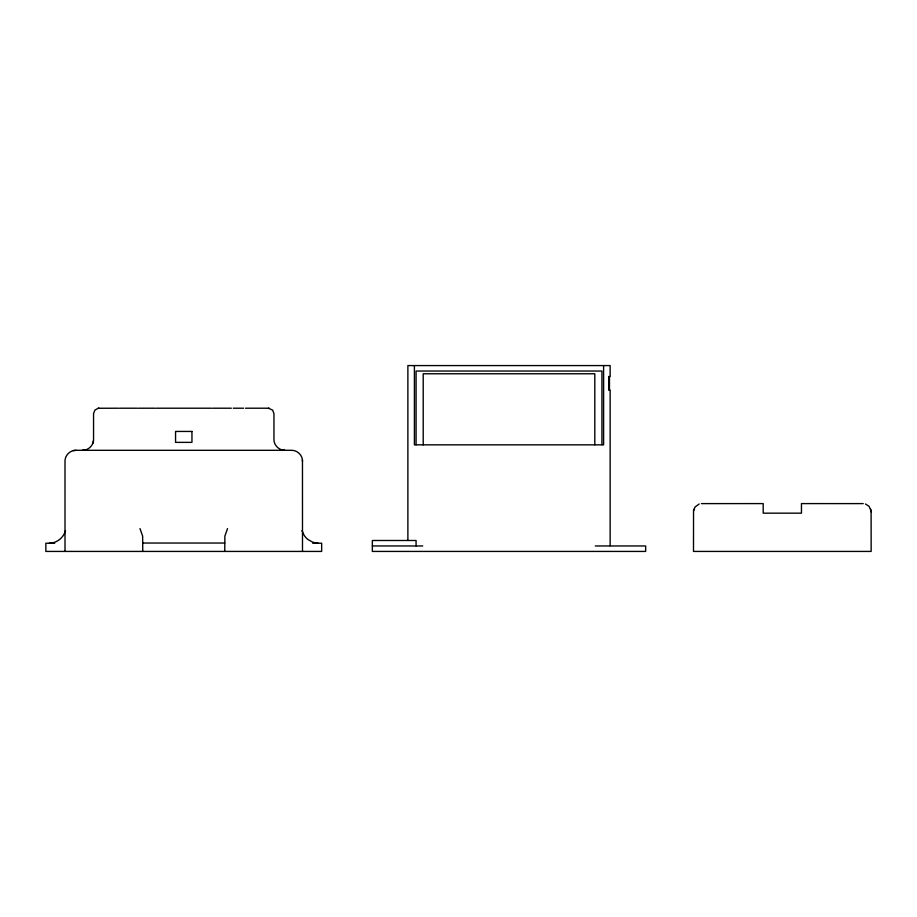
<?xml version="1.0" encoding="UTF-8"?>
<svg xmlns="http://www.w3.org/2000/svg" width="917" height="917" viewBox="0 0 917 917"><rect width="100%" height="100%" fill="white"/><g stroke="black" fill="none" stroke-linecap="round" stroke-linejoin="round"><path stroke-width="1.38" d="M699.155 503.995L695.052 506.986L693.539 510.952L693.493 551.426L871.15 551.426L871.104 510.952L869.052 506.31L865.488 503.995M82.759 450.304C88.525 450.35 93.729 445.169 93.557 439.369L93.557 413.682L94.898 410.094L98.257 408.26L118.488 408.214M693.539 510.941L693.894 509.267M93.488 440.687L92.881 443.243M65.543 530.588C63.594 537.694 56.694 543.265 49.243 543.231M227.531 528.593L224.86 536.136L224.757 551.426M224.757 543.036L142.754 543.036M302.495 551.426L302.472 461.228C302.69 455.348 297.349 450.144 291.503 450.304L75.996 450.304C70.139 450.144 64.878 455.371 65.004 461.228L65.015 551.426M85.247 449.983L82.633 450.304M73.394 450.614L76.042 450.304M99.025 408.214L98.257 408.26M701.436 503.605L763.185 503.593L763.185 513.165L801.458 513.165L801.458 503.593L863.218 503.605M283.571 450.224L284.717 450.304C279.364 450.453 273.69 445.238 273.954 439.369L273.954 413.682L272.613 410.094L268.486 408.214L245.515 408.214M119.531 408.214L137.298 408.214M138.375 408.214L155.065 408.214M156.154 408.214L211.357 408.214M212.446 408.214L231.359 408.214M233.227 408.214L243.613 408.214M54.676 543.231L45.85 543.231L45.85 551.426L321.661 551.426L321.661 543.231L312.72 543.231M372.348 545.959L422.737 545.959M595.271 545.959L645.66 545.959L645.66 551.426L372.348 551.426L372.348 540.491L416.077 540.491L416.077 545.959M318.268 543.231L312.915 542.302L308.032 539.574A19.647 17.01 90 0 1 304.146 535.345L301.957 530.553M268.486 408.214L269.254 408.26M139.992 528.605L142.651 536.136L142.754 551.426M870.749 509.267L871.15 511.801M302.438 459.91L302.472 461.228M610.137 545.718L610.137 390.172L608.716 390.172L608.716 376.509L610.137 376.509L610.137 365.574L407.882 365.574L407.882 539.987M609.473 376.509L609.473 390.172M603.604 365.574L603.604 444.837L414.404 444.837L414.404 365.574M601.93 444.734L601.93 371.041L416.077 371.041L416.077 444.734M594.801 444.837L594.801 373.769L423.207 373.769L423.207 444.837M191.951 431.437L175.56 431.437L175.56 442.372L191.951 442.372L191.951 431.437"/></g></svg>
